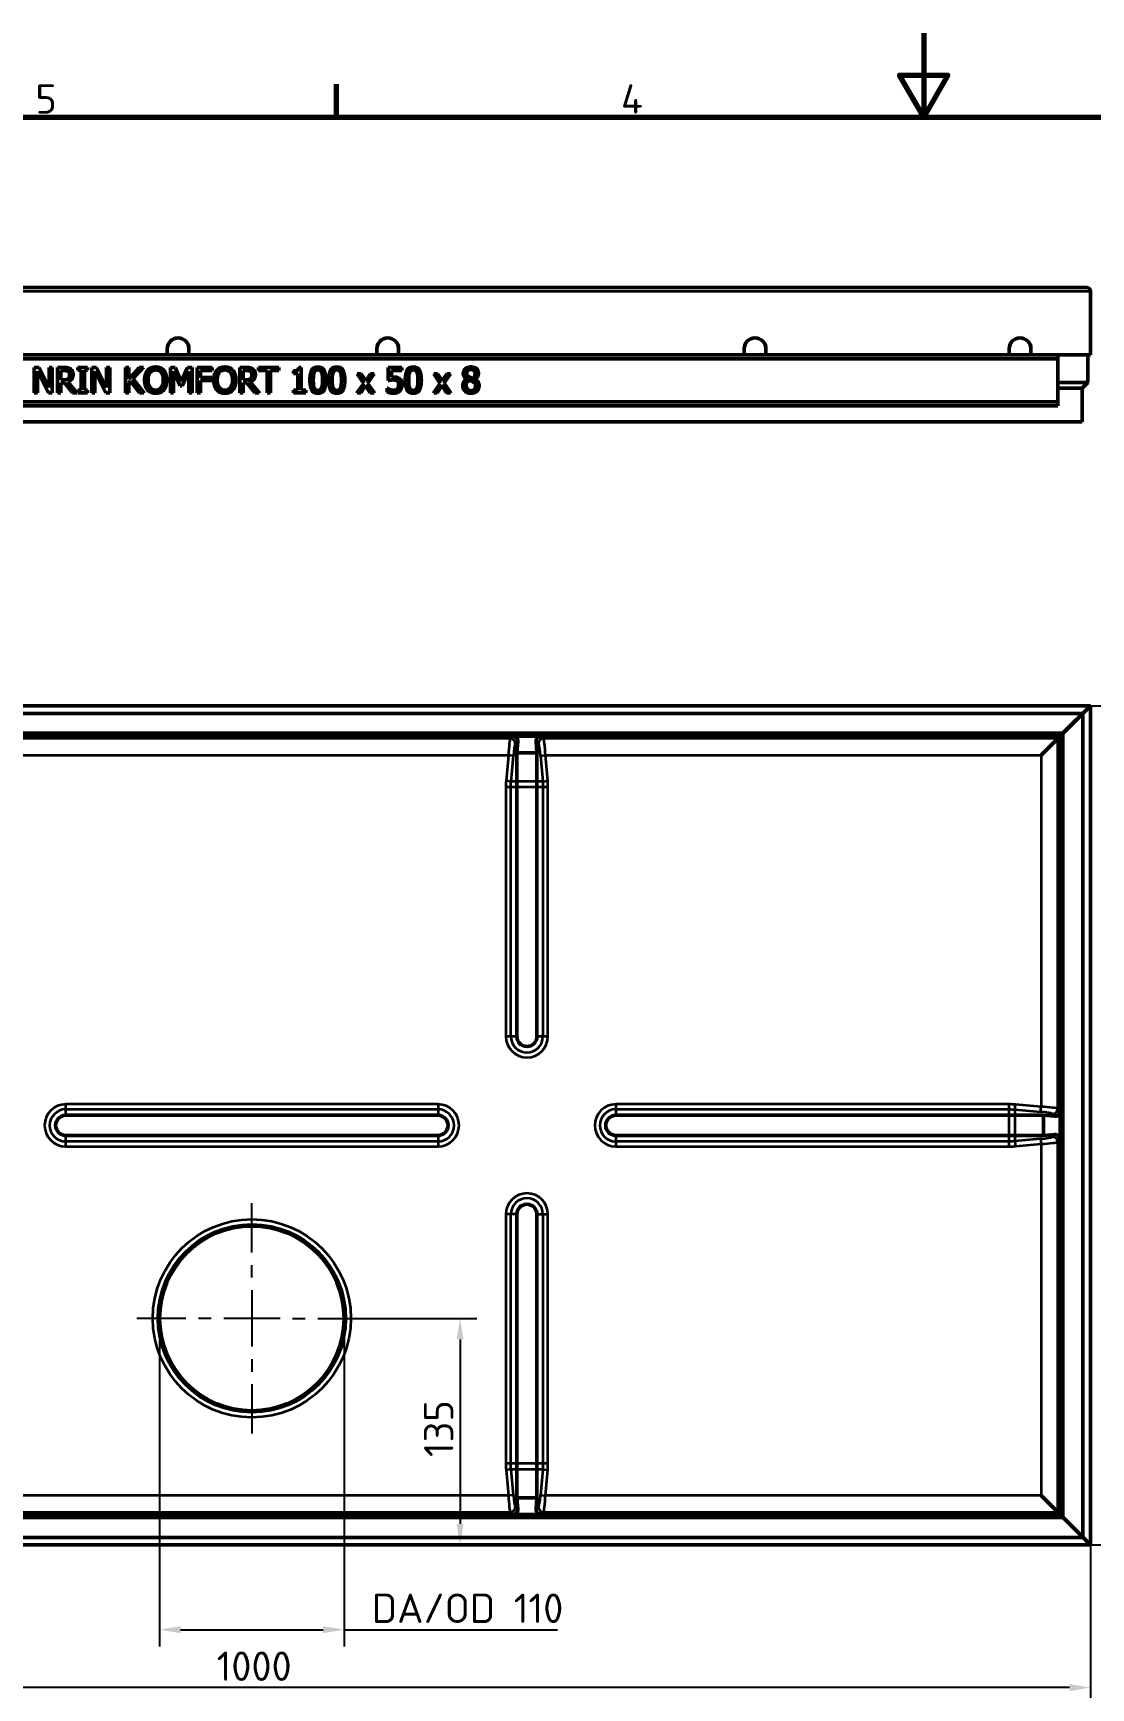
# Model space of a CAD drawing. Header units: millimetres. Extents: x 0 to 3492, y -130 to 1485.
# Drawn here: x 519 to 1150, y 499 to 1485 of the extents above; entities that cross this region are included whole.
import ezdxf

# ---------------------------------------------------------------- set-up
doc = ezdxf.new("R2010")
doc.units = ezdxf.units.MM
doc.header["$LTSCALE"] = 5
for name, color, linetype, lineweight in [('Bemaßung (ISO)', 7, 'Continuous', 25), ('Mittelpunktmarkierung (ISO)', 7, 'Continuous', 25), ('Rahmen (ISO)', 7, 'Continuous', 70), ('Sichtbar (ISO)', 7, 'Continuous', 50), ('Sichtbar schmal (ISO)', 7, 'Continuous', 35)]:
    doc.layers.add(name, color=color, linetype=linetype, lineweight=lineweight)
doc.styles.add('Notiztext (DIN)', font='isocpeur.ttf')
doc.styles.add('TXT 3_5', font='isocpeur.ttf')
doc.dimstyles.new('Anrin Standard (DIN)', dxfattribs={"dimscale": 5, "dimtxt": 3.5, "dimasz": 2.5, "dimexe": 2, "dimexo": 0, "dimgap": 0.8, "dimtad": 1, "dimrnd": 1e-08, "dimtxsty": 'TXT 3_5', "dimcen": 0.09, "dimdle": 10, "dimclrd": 256, "dimclre": 256, "dimclrt": 256, "dimadec": 0, "dimazin": 2, "dimtfac": 0.714286, "dimtmove": 0, "dimatfit": 3, "dimfxl": 1, "dimtolj": 1, "dimlwd": -1, "dimlwe": -1, "dimarcsym": 0})

# ---------------------------------------------------------------- blocks, each defined once
blk = doc.blocks.new('Ränder Standardrahmen')
at = {"layer": 'Rahmen (ISO)'}
blk.add_line((140, 287), (140, 290.9), dxfattribs=at)
at = {"layer": 'Rahmen (ISO)', "flags": 128}
for points in [[(210, 297), (210, 287), (207.11, 292), (212.89, 292), (210, 287)], [(10, 10), (10, 287), (410, 287), (410, 10), (10, 10)]]:
    blk.add_lwpolyline(points, dxfattribs=at)
at = {"layer": 'Rahmen (ISO)', "char_height": 3.5, "attachment_point": 7, "style": 'Notiztext (DIN)'}
for s, insert in [('5', (104.08, 287.4)), ('4', (173.9, 287.4))]:
    blk.add_mtext(s, dxfattribs=dict(at, insert=insert))
blk = doc.blocks.new('*D29')
at = {"layer": 'Bemaßung (ISO)', "transparency": 16777216}
for p, q in [((1149.45, 1084.19), (1209.45, 1084.19)), ((1199.45, 1071.69), (1199.45, 596.69)), ((1149.45, 584.19), (1209.45, 584.19))]:
    blk.add_line(p, q, dxfattribs=at)
for points in [[(1197.36, 1071.69), (1201.53, 1071.69), (1199.45, 1084.19)], [(1197.36, 596.69), (1201.53, 596.69), (1199.45, 584.19)]]:
    blk.add_solid(points, dxfattribs=at)
at = {"layer": 'Defpoints', "color": 0, "transparency": 16777216}
for p in [(1149.45, 1084.19), (1149.45, 584.19), (1199.45, 584.19)]:
    blk.add_point(p, dxfattribs=at)
at = {"layer": 'Bemaßung (ISO)', "transparency": 16777216, "insert": (1177.95, 817.56), "char_height": 17.5, "attachment_point": 1, "rotation": 90, "style": 'TXT 3_5'}
blk.add_mtext('\\A1;500', dxfattribs=at)
blk = doc.blocks.new('*D30')
at = {"layer": 'Bemaßung (ISO)', "transparency": 16777216}
for p, q in [((149.45, 584.19), (149.45, 489.19)), ((1149.45, 584.19), (1149.45, 489.19)), ((1136.95, 499.19), (161.95, 499.19))]:
    blk.add_line(p, q, dxfattribs=at)
for points in [[(161.95, 501.27), (161.95, 497.11), (149.45, 499.19)], [(1136.95, 501.27), (1136.95, 497.11), (1149.45, 499.19)]]:
    blk.add_solid(points, dxfattribs=at)
at = {"layer": 'Defpoints', "color": 0, "transparency": 16777216}
for p in [(149.45, 584.19), (1149.45, 584.19), (149.45, 499.19)]:
    blk.add_point(p, dxfattribs=at)
at = {"layer": 'Bemaßung (ISO)', "transparency": 16777216, "insert": (628.45, 520.69), "char_height": 17.5, "attachment_point": 1, "style": 'TXT 3_5'}
blk.add_mtext('\\A1;1000', dxfattribs=at)
blk = doc.blocks.new('*D32')
at = {"layer": 'Bemaßung (ISO)', "transparency": 16777216}
for p, q in [((594.45, 719.19), (594.45, 523.69)), ((704.45, 719.19), (704.45, 523.69)), ((606.95, 533.69), (691.95, 533.69)), ((704.45, 533.69), (831.7, 533.69))]:
    blk.add_line(p, q, dxfattribs=at)
for points in [[(606.95, 535.77), (606.95, 531.61), (594.45, 533.69)], [(691.95, 535.77), (691.95, 531.61), (704.45, 533.69)]]:
    blk.add_solid(points, dxfattribs=at)
at = {"layer": 'Defpoints', "color": 0, "transparency": 16777216}
for p in [(594.45, 719.19), (704.45, 719.19), (594.45, 533.69)]:
    blk.add_point(p, dxfattribs=at)
at = {"layer": 'Bemaßung (ISO)', "transparency": 16777216, "insert": (720.95, 555.2), "char_height": 17.5, "attachment_point": 1, "style": 'TXT 3_5'}
blk.add_mtext('\\A1;\\fISOCPEUR|b0|i0;\\H17.5000;DA/OD 110', dxfattribs=at)
blk = doc.blocks.new('*D33')
at = {"layer": 'Bemaßung (ISO)', "transparency": 16777216}
for p, q in [((718.02, 719.19), (783.6, 719.19)), ((773.6, 706.69), (773.6, 596.69))]:
    blk.add_line(p, q, dxfattribs=at)
for points in [[(771.51, 706.69), (775.68, 706.69), (773.6, 719.19)], [(771.51, 596.69), (775.68, 596.69), (773.6, 584.19)]]:
    blk.add_solid(points, dxfattribs=at)
at = {"layer": 'Defpoints', "color": 0, "transparency": 16777216}
for p in [(718.02, 719.19), (525.3, 584.19), (773.6, 584.19)]:
    blk.add_point(p, dxfattribs=at)
at = {"layer": 'Bemaßung (ISO)', "transparency": 16777216, "insert": (752.1, 636.56), "char_height": 17.5, "attachment_point": 1, "rotation": 90, "style": 'TXT 3_5'}
blk.add_mtext('\\A1;135', dxfattribs=at)

msp = doc.modelspace()

# ---------------------------------------------------------------- linework, layer by layer
at = {"layer": 'Mittelpunktmarkierung (ISO)', "linetype": 'Continuous'}
for p, q in [((649.448, 758.475), (649.448, 787.762)), ((649.448, 743.475), (649.448, 750.975)), ((649.448, 735.975), (649.448, 702.403)), ((610.162, 719.189), (580.875, 719.189)), ((625.162, 719.189), (617.662, 719.189)), ((666.234, 719.189), (632.662, 719.189)), ((673.734, 719.189), (681.234, 719.189)), ((688.734, 719.189), (718.021, 719.189)), ((649.448, 694.903), (649.448, 687.403)), ((649.448, 679.903), (649.448, 650.616))]:
    msp.add_line(p, q, dxfattribs=at)
at = {"layer": 'Sichtbar (ISO)'}
for p, q in [((1147.198, 1333.35), (151.698, 1333.35)), ((1149.448, 1331.1), (1149.448, 1293.35)), ((1149.448, 1293.35), (149.448, 1293.35)), ((598.948, 1296.218), (598.948, 1296.863)), ((611.948, 1296.863), (611.948, 1296.218)), ((723.948, 1296.218), (723.948, 1296.863)), ((736.948, 1296.863), (736.948, 1296.218)), ((942.948, 1296.218), (942.948, 1296.863)), ((955.948, 1296.863), (955.948, 1296.218)), ((1100.948, 1296.218), (1100.948, 1296.863)), ((1113.948, 1296.863), (1113.948, 1296.218)), ((1129.948, 1262.85), (1129.948, 1293.35)), ((1147.948, 1276.85), (1147.948, 1293.35)), ((1129.948, 1290.85), (168.948, 1290.85)), ((519.717, 1270.706), (519.717, 1285.738)), ((519.717, 1285.738), (522.549, 1285.738)), ((519.717, 1285.685), (522.549, 1285.685)), ((528.213, 1270.706), (521.576, 1283.622)), ((521.576, 1283.622), (521.576, 1270.706)), ((522.549, 1285.738), (522.549, 1285.685)), ((522.549, 1285.738), (528.59, 1273.878)), ((522.549, 1285.685), (528.59, 1273.825)), ((528.59, 1273.825), (528.59, 1285.738)), ((528.59, 1285.738), (530.45, 1285.738)), ((528.59, 1285.685), (530.45, 1285.685)), ((530.45, 1285.738), (530.45, 1270.706)), ((533.489, 1270.706), (533.489, 1285.738)), ((533.489, 1285.738), (537.354, 1285.738)), ((533.489, 1285.685), (537.354, 1285.685)), ((535.482, 1278.329), (535.482, 1283.961)), ((535.482, 1283.961), (537.464, 1283.961)), ((545.705, 1284.156), (545.705, 1285.738)), ((545.705, 1285.738), (551.516, 1285.738)), ((545.705, 1285.685), (551.516, 1285.685)), ((547.614, 1284.156), (545.705, 1284.156)), ((547.614, 1272.235), (547.614, 1284.156)), ((551.516, 1284.156), (549.607, 1284.156)), ((549.607, 1284.156), (549.607, 1272.235)), ((551.516, 1285.738), (551.516, 1284.156)), ((553.983, 1270.706), (553.983, 1285.738)), ((553.983, 1285.738), (556.815, 1285.738)), ((553.983, 1285.685), (556.815, 1285.685)), ((562.48, 1270.706), (555.843, 1283.622)), ((555.843, 1283.622), (555.843, 1270.706)), ((556.815, 1285.738), (556.815, 1285.685)), ((556.815, 1285.738), (562.857, 1273.878)), ((556.815, 1285.685), (562.857, 1273.825)), ((562.857, 1273.825), (562.857, 1285.738)), ((562.857, 1285.738), (564.717, 1285.738)), ((562.857, 1285.685), (564.717, 1285.685)), ((564.717, 1285.738), (564.717, 1270.706)), ((574.198, 1270.706), (574.198, 1285.738)), ((574.198, 1285.738), (576.192, 1285.738)), ((574.198, 1285.685), (576.192, 1285.685)), ((576.192, 1285.738), (576.192, 1278.802)), ((576.192, 1278.855), (582.342, 1285.738)), ((576.192, 1278.802), (582.342, 1285.685)), ((584.773, 1285.685), (578.562, 1278.997)), ((582.342, 1285.738), (582.342, 1285.685)), ((582.342, 1285.738), (584.773, 1285.738)), ((582.342, 1285.685), (584.773, 1285.685)), ((584.773, 1285.738), (584.773, 1285.685)), ((587.277, 1284.026), (587.277, 1283.974)), ((596.941, 1284.026), (596.941, 1283.974)), ((600.928, 1270.706), (600.928, 1285.738)), ((600.928, 1285.738), (603.651, 1285.738)), ((600.928, 1285.685), (603.651, 1285.685)), ((606.666, 1274.833), (602.788, 1283.609)), ((602.788, 1283.609), (602.788, 1270.706)), ((603.651, 1285.738), (603.651, 1285.685)), ((603.651, 1285.738), (607.395, 1277.398)), ((603.651, 1285.685), (607.395, 1277.346)), ((607.395, 1277.398), (611.017, 1285.738)), ((607.395, 1277.346), (611.017, 1285.685)), ((611.795, 1283.609), (607.881, 1274.833)), ((611.017, 1285.738), (611.017, 1285.685)), ((611.017, 1285.738), (613.789, 1285.738)), ((611.017, 1285.685), (613.789, 1285.685)), ((611.795, 1270.706), (611.795, 1283.609)), ((613.789, 1285.738), (613.789, 1270.706)), ((616.828, 1270.706), (616.828, 1285.738)), ((616.828, 1285.738), (625.798, 1285.738)), ((616.828, 1285.685), (625.798, 1285.685)), ((618.821, 1283.913), (618.821, 1279.689)), ((625.798, 1283.913), (618.821, 1283.913)), ((625.798, 1285.738), (625.798, 1283.913)), ((628.533, 1284.026), (628.533, 1283.974)), ((638.197, 1284.026), (638.197, 1283.974)), ((642.184, 1270.706), (642.184, 1285.738)), ((642.184, 1285.738), (646.05, 1285.738)), ((642.184, 1285.685), (646.05, 1285.685)), ((644.178, 1278.329), (644.178, 1283.961)), ((644.178, 1283.961), (646.159, 1283.961)), ((653.452, 1283.913), (653.452, 1285.738)), ((653.452, 1285.738), (665.511, 1285.738)), ((653.452, 1285.685), (665.511, 1285.685)), ((658.485, 1283.913), (653.452, 1283.913)), ((658.485, 1270.706), (658.485, 1283.913)), ((665.511, 1283.913), (660.478, 1283.913)), ((660.478, 1283.913), (660.478, 1270.706)), ((665.511, 1285.738), (665.511, 1283.913)), ((674.226, 1282.274), (674.226, 1283.698)), ((676.949, 1282.274), (674.226, 1282.274)), ((676.949, 1272.235), (676.949, 1282.274)), ((677.326, 1285.786), (677.326, 1285.734)), ((677.326, 1285.786), (678.882, 1285.786)), ((677.326, 1285.734), (678.882, 1285.734)), ((678.882, 1285.786), (678.882, 1272.235)), ((712.298, 1281.999), (712.298, 1281.946)), ((712.298, 1281.999), (714.619, 1281.999)), ((716.163, 1276.278), (712.298, 1281.946)), ((712.298, 1281.946), (714.619, 1281.946)), ((714.619, 1281.999), (714.619, 1281.946)), ((714.619, 1281.999), (717.342, 1277.811)), ((714.619, 1281.946), (717.342, 1277.759)), ((717.342, 1277.811), (720.126, 1281.999)), ((717.342, 1277.759), (720.126, 1281.946)), ((722.277, 1281.946), (718.4, 1276.399)), ((720.126, 1281.999), (720.126, 1281.946)), ((720.126, 1281.999), (722.277, 1281.999)), ((720.126, 1281.946), (722.277, 1281.946)), ((722.277, 1281.999), (722.277, 1281.946)), ((730.689, 1277.965), (730.689, 1285.738)), ((730.689, 1285.738), (738.918, 1285.738)), ((730.689, 1285.685), (738.918, 1285.685)), ((738.918, 1283.925), (732.622, 1283.925)), ((732.622, 1283.925), (732.622, 1279.931)), ((738.918, 1285.738), (738.918, 1283.925)), ((757.905, 1281.999), (757.905, 1281.946)), ((757.905, 1281.999), (760.227, 1281.999)), ((761.771, 1276.278), (757.905, 1281.946)), ((757.905, 1281.946), (760.227, 1281.946)), ((760.227, 1281.999), (760.227, 1281.946)), ((760.227, 1281.999), (762.95, 1277.811)), ((760.227, 1281.946), (762.95, 1277.759)), ((762.95, 1277.811), (765.734, 1281.999)), ((762.95, 1277.759), (765.734, 1281.946)), ((767.885, 1281.946), (764.008, 1276.399)), ((765.734, 1281.999), (765.734, 1281.946)), ((765.734, 1281.999), (767.885, 1281.999)), ((765.734, 1281.946), (767.885, 1281.946)), ((767.885, 1281.999), (767.885, 1281.946)), ((775.531, 1282.132), (775.531, 1282.08)), ((784.563, 1282.266), (784.563, 1282.213)), ((535.482, 1278.381), (537.233, 1278.381)), ((537.233, 1278.329), (535.482, 1278.329)), ((537.768, 1276.666), (535.482, 1276.666)), ((535.482, 1276.666), (535.482, 1270.706)), ((542.508, 1270.706), (537.768, 1276.666)), ((539.761, 1277.224), (545.098, 1270.706)), ((539.794, 1277.237), (545.098, 1270.758)), ((539.944, 1279.158), (539.944, 1279.106)), ((542.873, 1281.671), (542.873, 1281.619)), ((545.705, 1270.706), (545.705, 1272.288)), ((545.705, 1272.288), (547.614, 1272.288)), ((545.705, 1272.235), (547.614, 1272.235)), ((549.607, 1272.288), (551.516, 1272.288)), ((549.607, 1272.235), (551.516, 1272.235)), ((551.516, 1272.288), (551.516, 1270.706)), ((577.067, 1277.674), (576.192, 1276.69)), ((576.192, 1276.69), (576.192, 1270.706)), ((582.549, 1270.706), (577.067, 1277.674)), ((578.562, 1278.997), (585.138, 1270.706)), ((578.584, 1279.021), (585.138, 1270.758)), ((585.478, 1278.248), (585.478, 1278.196)), ((598.74, 1278.248), (598.74, 1278.196)), ((607.881, 1274.833), (606.666, 1274.833)), ((607.395, 1277.398), (607.395, 1277.346)), ((618.821, 1279.741), (625.507, 1279.741)), ((618.821, 1279.689), (625.507, 1279.689)), ((625.507, 1277.916), (618.821, 1277.916)), ((618.821, 1277.916), (618.821, 1270.706)), ((625.507, 1279.741), (625.507, 1277.916)), ((626.734, 1278.248), (626.734, 1278.196)), ((639.996, 1278.248), (639.996, 1278.196)), ((644.178, 1278.381), (645.928, 1278.381)), ((645.928, 1278.329), (644.178, 1278.329)), ((646.463, 1276.666), (644.178, 1276.666)), ((644.178, 1276.666), (644.178, 1270.706)), ((651.204, 1270.706), (646.463, 1276.666)), ((648.456, 1277.224), (653.793, 1270.706)), ((648.489, 1277.237), (653.793, 1270.758)), ((648.639, 1279.158), (648.639, 1279.106)), ((651.568, 1281.671), (651.568, 1281.619)), ((674.226, 1270.706), (674.226, 1272.288)), ((674.226, 1272.288), (676.949, 1272.288)), ((674.226, 1272.235), (676.949, 1272.235)), ((678.882, 1272.288), (681.544, 1272.288)), ((678.882, 1272.235), (681.544, 1272.235)), ((681.544, 1272.288), (681.544, 1270.706)), ((684.048, 1278.236), (684.048, 1278.183)), ((693.639, 1278.248), (693.639, 1278.196)), ((695.304, 1278.236), (695.304, 1278.183)), ((704.895, 1278.248), (704.895, 1278.196)), ((712.261, 1270.758), (716.145, 1276.304)), ((712.261, 1270.706), (716.163, 1276.278)), ((717.221, 1274.93), (714.413, 1270.706)), ((719.956, 1270.706), (717.221, 1274.93)), ((717.342, 1277.811), (717.342, 1277.759)), ((718.4, 1276.399), (722.277, 1270.706)), ((718.418, 1276.425), (722.277, 1270.758)), ((730.069, 1271.24), (730.069, 1273.417)), ((730.069, 1273.417), (730.215, 1273.417)), ((730.069, 1273.364), (730.215, 1273.364)), ((730.215, 1273.417), (730.215, 1273.364)), ((731.832, 1272.615), (731.832, 1272.563)), ((736.196, 1273.089), (736.196, 1273.036)), ((739.003, 1275.517), (739.003, 1275.464)), ((740.912, 1278.236), (740.912, 1278.183)), ((750.503, 1278.248), (750.503, 1278.196)), ((757.869, 1270.758), (761.753, 1276.304)), ((757.869, 1270.706), (761.771, 1276.278)), ((762.828, 1274.93), (760.021, 1270.706)), ((765.563, 1270.706), (762.828, 1274.93)), ((762.95, 1277.811), (762.95, 1277.759)), ((764.008, 1276.399), (767.885, 1270.706)), ((764.026, 1276.425), (767.885, 1270.758)), ((775.166, 1274.897), (775.166, 1274.845)), ((777.707, 1278.705), (777.707, 1278.766)), ((781.098, 1279.243), (781.098, 1279.191)), ((782.277, 1278.681), (782.277, 1278.62)), ((784.939, 1274.934), (784.939, 1274.882)), ((1129.948, 1276.85), (1147.948, 1276.85)), ((1129.948, 1273.35), (1144.448, 1273.35)), ((1147.948, 1276.85), (1144.448, 1273.35)), ((1144.448, 1273.35), (1144.448, 1253.35)), ((1129.948, 1265.195), (168.948, 1265.195)), ((1129.948, 1262.85), (168.948, 1262.85)), ((521.576, 1270.706), (519.717, 1270.706)), ((530.45, 1270.706), (528.213, 1270.706)), ((535.482, 1270.706), (533.489, 1270.706)), ((545.098, 1270.706), (542.508, 1270.706)), ((545.098, 1270.758), (545.098, 1270.706)), ((551.516, 1270.706), (545.705, 1270.706)), ((555.843, 1270.706), (553.983, 1270.706)), ((564.717, 1270.706), (562.48, 1270.706)), ((576.192, 1270.706), (574.198, 1270.706)), ((585.138, 1270.706), (582.549, 1270.706)), ((585.138, 1270.758), (585.138, 1270.706)), ((602.788, 1270.706), (600.928, 1270.706)), ((613.789, 1270.706), (611.795, 1270.706)), ((618.821, 1270.706), (616.828, 1270.706)), ((644.178, 1270.706), (642.184, 1270.706)), ((653.793, 1270.706), (651.204, 1270.706)), ((653.793, 1270.758), (653.793, 1270.706)), ((660.478, 1270.706), (658.485, 1270.706)), ((681.544, 1270.706), (674.226, 1270.706)), ((712.261, 1270.758), (712.261, 1270.706)), ((714.413, 1270.706), (712.261, 1270.706)), ((722.277, 1270.706), (719.956, 1270.706)), ((722.277, 1270.758), (722.277, 1270.706)), ((757.869, 1270.758), (757.869, 1270.706)), ((760.021, 1270.706), (757.869, 1270.706)), ((767.885, 1270.706), (765.563, 1270.706)), ((767.885, 1270.758), (767.885, 1270.706)), ((1144.448, 1253.35), (154.448, 1253.35)), ((149.448, 1084.189), (1149.448, 1084.189)), ((153.948, 1079.689), (1144.948, 1079.689)), ((1119.979, 1054.72), (1149.448, 1084.189)), ((1133.448, 1068.189), (1149.448, 1084.189)), ((1144.948, 1079.689), (1144.948, 588.689)), ((1149.448, 1084.189), (1149.448, 584.189)), ((167.448, 1066.189), (1131.448, 1066.189)), ((805.051, 1066.07), (821.845, 1066.07)), ((1131.448, 602.189), (1131.448, 1066.189)), ((807.448, 1056.189), (808.028, 1062.821)), ((807.448, 887.189), (807.448, 1056.189)), ((819.448, 1056.189), (807.448, 1056.189)), ((818.868, 1062.821), (819.448, 1056.189)), ((819.448, 1056.189), (819.448, 887.189)), ((760.448, 840.189), (538.448, 840.189)), ((1121.448, 840.189), (866.448, 840.189)), ((1121.448, 840.189), (1128.08, 839.609)), ((1121.448, 840.189), (1121.448, 828.189)), ((1131.329, 842.586), (1131.329, 825.792)), ((1128.08, 828.769), (1121.448, 828.189)), ((538.448, 828.189), (760.448, 828.189)), ((866.448, 828.189), (1121.448, 828.189)), ((807.448, 781.189), (807.448, 612.189)), ((819.448, 612.189), (819.448, 781.189)), ((807.448, 612.189), (808.028, 605.557)), ((819.448, 612.189), (807.448, 612.189)), ((818.868, 605.557), (819.448, 612.189)), ((1119.979, 613.658), (1149.448, 584.189)), ((1131.448, 602.189), (167.448, 602.189)), ((821.845, 602.308), (805.051, 602.308)), ((1149.448, 584.189), (149.448, 584.189)), ((1144.948, 588.689), (153.948, 588.689))]:
    msp.add_line(p, q, dxfattribs=at)
msp.add_circle((649.448, 719.189), 55, dxfattribs=at)
for centre, radius, start, end in [((1147.198, 1331.1), 2.25, 0, 90), ((813.448, 887.189), 6, 180, 0), ((538.448, 834.189), 6, 90, 270), ((760.448, 834.189), 6, 270, 90), ((866.448, 834.189), 6, 90, 270), ((813.448, 781.189), 6, 0, 180)]:
    msp.add_arc(centre, radius, start, end, dxfattribs=at)
for centre, major_axis, ratio, start_param, end_param in [((605.448, 1296.863), (0, 6.525), 0.9961947, 4.712389, 7.8539816), ((730.448, 1296.863), (0, 6.525), 0.9961947, 4.712389, 7.8539816), ((949.448, 1296.863), (0, 6.525), 0.9961947, 4.712389, 7.8539816), ((1107.448, 1296.863), (0, 6.525), 0.9961947, 4.712389, 7.8539816), ((599.198, 1296.218), (0, -2.868), 0.0871557, 4.712389, 6.2831853), ((611.698, 1296.218), (0, -2.868), 0.0871557, 0, 1.5707963), ((724.198, 1296.218), (0, -2.868), 0.0871557, 4.712389, 6.2831853), ((736.698, 1296.218), (0, -2.868), 0.0871557, 0, 1.5707963), ((943.198, 1296.218), (0, -2.868), 0.0871557, 4.712389, 6.2831853), ((955.698, 1296.218), (0, -2.868), 0.0871557, 0, 1.5707963), ((1101.198, 1296.218), (0, -2.868), 0.0871557, 4.712389, 6.2831853), ((1113.698, 1296.218), (0, -2.868), 0.0871557, 0, 1.5707963), ((805.026, 1063.059), (2.227, 2.048), 0.99175, 5.4565337, 7.106341), ((821.87, 1063.059), (-2.227, 2.048), 0.99175, 5.4600297, 7.1098369), ((1128.318, 842.611), (2.048, -2.227), 0.99175, 5.4565337, 7.106341), ((1128.318, 825.767), (2.048, 2.227), 0.99175, 5.4600297, 7.1098369), ((805.026, 605.319), (2.227, -2.048), 0.99175, 5.4600297, 7.1098369), ((821.87, 605.319), (-2.227, -2.048), 0.99175, 5.4565337, 7.106341)]:
    msp.add_ellipse(centre, major_axis=major_axis, ratio=ratio, start_param=start_param, end_param=end_param, dxfattribs=at)
for points in [[(537.354, 1285.738), (538.643, 1285.738), (540.381, 1285.458), (541.171, 1284.949)], [(537.354, 1285.685), (538.643, 1285.685), (540.381, 1285.406), (541.171, 1284.896)], [(537.464, 1283.961), (538.29, 1283.961), (539.421, 1283.731), (539.846, 1283.452)], [(539.846, 1283.452), (540.333, 1283.124), (540.794, 1282.116), (540.794, 1281.461)], [(541.171, 1284.949), (541.961, 1284.439), (542.873, 1282.848), (542.873, 1281.671)], [(541.171, 1284.896), (541.961, 1284.386), (542.873, 1282.796), (542.873, 1281.619)], [(585.478, 1278.248), (585.478, 1280.129), (586.414, 1282.994), (587.277, 1284.026)], [(585.478, 1278.196), (585.478, 1280.077), (586.414, 1282.942), (587.277, 1283.974)], [(587.277, 1284.026), (588.153, 1285.021), (590.596, 1286.053), (592.103, 1286.053)], [(587.277, 1283.974), (588.153, 1284.969), (590.596, 1286.001), (592.103, 1286.001)], [(587.557, 1278.196), (587.557, 1279.652), (588.189, 1281.959), (588.785, 1282.723)], [(588.785, 1282.723), (589.405, 1283.524), (591.033, 1284.277), (592.115, 1284.277)], [(592.103, 1286.053), (593.635, 1286.053), (596.09, 1284.985), (596.941, 1284.026)], [(592.103, 1286.001), (593.635, 1286.001), (596.09, 1284.933), (596.941, 1283.974)], [(592.115, 1284.277), (593.161, 1284.277), (594.838, 1283.5), (595.434, 1282.723)], [(595.434, 1282.723), (596.017, 1281.971), (596.662, 1279.676), (596.662, 1278.196)], [(596.941, 1284.026), (597.792, 1283.031), (598.74, 1280.117), (598.74, 1278.248)], [(596.941, 1283.974), (597.792, 1282.978), (598.74, 1280.065), (598.74, 1278.196)], [(626.734, 1278.248), (626.734, 1280.129), (627.67, 1282.994), (628.533, 1284.026)], [(626.734, 1278.196), (626.734, 1280.077), (627.67, 1282.942), (628.533, 1283.974)], [(628.533, 1284.026), (629.409, 1285.021), (631.852, 1286.053), (633.359, 1286.053)], [(628.533, 1283.974), (629.409, 1284.969), (631.852, 1286.001), (633.359, 1286.001)], [(628.813, 1278.196), (628.813, 1279.652), (629.445, 1281.959), (630.041, 1282.723)], [(630.041, 1282.723), (630.661, 1283.524), (632.29, 1284.277), (633.371, 1284.277)], [(633.359, 1286.053), (634.891, 1286.053), (637.346, 1284.985), (638.197, 1284.026)], [(633.359, 1286.001), (634.891, 1286.001), (637.346, 1284.933), (638.197, 1283.974)], [(633.371, 1284.277), (634.417, 1284.277), (636.094, 1283.5), (636.69, 1282.723)], [(636.69, 1282.723), (637.273, 1281.971), (637.918, 1279.676), (637.918, 1278.196)], [(638.197, 1284.026), (639.048, 1283.031), (639.996, 1280.117), (639.996, 1278.248)], [(638.197, 1283.974), (639.048, 1282.978), (639.996, 1280.065), (639.996, 1278.196)], [(646.05, 1285.738), (647.338, 1285.738), (649.076, 1285.458), (649.867, 1284.949)], [(646.05, 1285.685), (647.338, 1285.685), (649.076, 1285.406), (649.867, 1284.896)], [(646.159, 1283.961), (646.986, 1283.961), (648.116, 1283.731), (648.542, 1283.452)], [(648.542, 1283.452), (649.028, 1283.124), (649.49, 1282.116), (649.49, 1281.461)], [(649.867, 1284.949), (650.657, 1284.439), (651.568, 1282.848), (651.568, 1281.671)], [(649.867, 1284.896), (650.657, 1284.386), (651.568, 1282.796), (651.568, 1281.619)], [(674.226, 1283.698), (675.77, 1283.698), (677.229, 1284.572), (677.326, 1285.786)], [(674.226, 1283.646), (675.77, 1283.646), (677.229, 1284.52), (677.326, 1285.734)], [(684.048, 1278.236), (684.048, 1282.29), (686.394, 1286.041), (688.85, 1286.041)], [(684.048, 1278.183), (684.048, 1282.238), (686.394, 1285.989), (688.85, 1285.989)], [(686.09, 1278.183), (686.09, 1279.652), (686.309, 1281.983), (686.613, 1282.748)], [(686.613, 1282.748), (686.929, 1283.537), (688.011, 1284.326), (688.85, 1284.326)], [(688.85, 1286.041), (691.317, 1286.041), (693.639, 1282.157), (693.639, 1278.248)], [(688.85, 1285.989), (691.317, 1285.989), (693.639, 1282.104), (693.639, 1278.196)], [(688.85, 1284.326), (689.688, 1284.326), (690.746, 1283.537), (691.05, 1282.772)], [(691.05, 1282.772), (691.354, 1282.007), (691.597, 1279.737), (691.597, 1278.196)], [(695.304, 1278.236), (695.304, 1282.29), (697.65, 1286.041), (700.106, 1286.041)], [(695.304, 1278.183), (695.304, 1282.238), (697.65, 1285.989), (700.106, 1285.989)], [(697.346, 1278.183), (697.346, 1279.652), (697.565, 1281.983), (697.869, 1282.748)], [(697.869, 1282.748), (698.185, 1283.537), (699.267, 1284.326), (700.106, 1284.326)], [(700.106, 1286.041), (702.573, 1286.041), (704.895, 1282.157), (704.895, 1278.248)], [(700.106, 1285.989), (702.573, 1285.989), (704.895, 1282.104), (704.895, 1278.196)], [(700.106, 1284.326), (700.944, 1284.326), (702.002, 1283.537), (702.306, 1282.772)], [(702.306, 1282.772), (702.61, 1282.007), (702.853, 1279.737), (702.853, 1278.196)], [(740.912, 1278.236), (740.912, 1282.29), (743.258, 1286.041), (745.713, 1286.041)], [(740.912, 1278.183), (740.912, 1282.238), (743.258, 1285.989), (745.713, 1285.989)], [(742.954, 1278.183), (742.954, 1279.652), (743.173, 1281.983), (743.477, 1282.748)], [(743.477, 1282.748), (743.793, 1283.537), (744.875, 1284.326), (745.713, 1284.326)], [(745.713, 1286.041), (748.181, 1286.041), (750.503, 1282.157), (750.503, 1278.248)], [(745.713, 1285.989), (748.181, 1285.989), (750.503, 1282.104), (750.503, 1278.196)], [(745.713, 1284.326), (746.552, 1284.326), (747.61, 1283.537), (747.914, 1282.772)], [(747.914, 1282.772), (748.217, 1282.007), (748.461, 1279.737), (748.461, 1278.196)], [(775.531, 1282.132), (775.531, 1283.82), (778.084, 1286.077), (780.053, 1286.077)], [(775.531, 1282.08), (775.531, 1283.767), (778.084, 1286.025), (780.053, 1286.025)], [(777.707, 1278.766), (776.601, 1279.409), (775.531, 1280.939), (775.531, 1282.08)], [(777.549, 1282.311), (777.549, 1283.342), (778.947, 1284.544), (780.041, 1284.544)], [(778.983, 1280.126), (778.266, 1280.538), (777.549, 1281.57), (777.549, 1282.311)], [(780.041, 1284.544), (781.244, 1284.544), (782.593, 1283.197), (782.593, 1282.189)], [(780.053, 1286.077), (782.095, 1286.077), (784.563, 1283.941), (784.563, 1282.266)], [(780.053, 1286.025), (782.095, 1286.025), (784.563, 1283.889), (784.563, 1282.213)], [(782.593, 1282.189), (782.593, 1281.279), (781.974, 1279.859), (781.098, 1279.191)], [(784.563, 1282.213), (784.563, 1281.206), (783.384, 1279.239), (782.277, 1278.681)], [(537.233, 1278.381), (538.096, 1278.381), (539.469, 1278.685), (539.944, 1279.158)], [(539.944, 1279.106), (539.469, 1278.633), (538.096, 1278.329), (537.233, 1278.329)], [(542.873, 1281.619), (542.873, 1279.98), (541.196, 1277.759), (539.761, 1277.224)], [(540.794, 1281.461), (540.794, 1280.684), (540.381, 1279.519), (539.944, 1279.106)], [(587.265, 1272.43), (586.402, 1273.425), (585.478, 1276.35), (585.478, 1278.196)], [(592.103, 1270.39), (590.584, 1270.39), (588.153, 1271.422), (587.265, 1272.43)], [(592.115, 1272.114), (590.037, 1272.114), (587.557, 1275.246), (587.557, 1278.196)], [(596.941, 1272.43), (596.017, 1271.386), (593.574, 1270.39), (592.103, 1270.39)], [(596.662, 1278.196), (596.662, 1275.246), (594.194, 1272.114), (592.115, 1272.114)], [(598.74, 1278.196), (598.74, 1276.375), (597.816, 1273.425), (596.941, 1272.43)], [(628.521, 1272.43), (627.658, 1273.425), (626.734, 1276.35), (626.734, 1278.196)], [(633.359, 1270.39), (631.84, 1270.39), (629.409, 1271.422), (628.521, 1272.43)], [(633.371, 1272.114), (631.293, 1272.114), (628.813, 1275.246), (628.813, 1278.196)], [(638.197, 1272.43), (637.273, 1271.386), (634.83, 1270.39), (633.359, 1270.39)], [(637.918, 1278.196), (637.918, 1275.246), (635.45, 1272.114), (633.371, 1272.114)], [(639.996, 1278.196), (639.996, 1276.375), (639.072, 1273.425), (638.197, 1272.43)], [(645.928, 1278.381), (646.791, 1278.381), (648.165, 1278.685), (648.639, 1279.158)], [(648.639, 1279.106), (648.165, 1278.633), (646.791, 1278.329), (645.928, 1278.329)], [(651.568, 1281.619), (651.568, 1279.98), (649.891, 1277.759), (648.456, 1277.224)], [(649.49, 1281.461), (649.49, 1280.684), (649.076, 1279.519), (648.639, 1279.106)], [(688.85, 1270.39), (686.37, 1270.39), (684.048, 1274.238), (684.048, 1278.183)], [(686.601, 1273.668), (686.285, 1274.493), (686.09, 1276.605), (686.09, 1278.183)], [(686.601, 1273.72), (686.892, 1272.943), (687.974, 1272.106), (688.85, 1272.106)], [(688.85, 1272.053), (687.974, 1272.053), (686.892, 1272.891), (686.601, 1273.668)], [(693.639, 1278.196), (693.639, 1274.165), (691.293, 1270.39), (688.85, 1270.39)], [(688.85, 1272.106), (689.676, 1272.106), (690.758, 1272.895), (691.062, 1273.684)], [(691.062, 1273.631), (690.758, 1272.842), (689.676, 1272.053), (688.85, 1272.053)], [(691.597, 1278.196), (691.597, 1276.654), (691.354, 1274.372), (691.062, 1273.631)], [(700.106, 1270.39), (697.626, 1270.39), (695.304, 1274.238), (695.304, 1278.183)], [(697.857, 1273.668), (697.541, 1274.493), (697.346, 1276.605), (697.346, 1278.183)], [(697.857, 1273.72), (698.149, 1272.943), (699.23, 1272.106), (700.106, 1272.106)], [(700.106, 1272.053), (699.23, 1272.053), (698.149, 1272.891), (697.857, 1273.668)], [(704.895, 1278.196), (704.895, 1274.165), (702.549, 1270.39), (700.106, 1270.39)], [(700.106, 1272.106), (700.932, 1272.106), (702.014, 1272.895), (702.318, 1273.684)], [(702.318, 1273.631), (702.014, 1272.842), (700.932, 1272.053), (700.106, 1272.053)], [(702.853, 1278.196), (702.853, 1276.654), (702.61, 1274.372), (702.318, 1273.631)], [(730.215, 1273.417), (730.446, 1273.247), (731.309, 1272.81), (731.832, 1272.615)], [(730.215, 1273.364), (730.446, 1273.194), (731.309, 1272.757), (731.832, 1272.563)], [(733.655, 1278.329), (732.828, 1278.329), (731.187, 1278.074), (730.689, 1277.965)], [(731.832, 1272.615), (732.427, 1272.409), (733.412, 1272.178), (734.032, 1272.178)], [(731.832, 1272.563), (732.427, 1272.357), (733.412, 1272.126), (734.032, 1272.126)], [(732.622, 1279.984), (732.986, 1280.032), (733.692, 1280.069), (733.983, 1280.069)], [(732.622, 1279.931), (732.986, 1279.98), (733.692, 1280.016), (733.983, 1280.016)], [(736.11, 1277.637), (735.685, 1278.013), (734.421, 1278.329), (733.655, 1278.329)], [(733.983, 1280.069), (735.138, 1280.069), (736.73, 1279.692), (737.46, 1279.134)], [(733.983, 1280.016), (735.138, 1280.016), (736.73, 1279.64), (737.46, 1279.082)], [(734.032, 1272.178), (734.64, 1272.178), (735.782, 1272.615), (736.196, 1273.089)], [(734.032, 1272.126), (734.64, 1272.126), (735.782, 1272.563), (736.196, 1273.036)], [(736.961, 1275.476), (736.961, 1276.278), (736.524, 1277.297), (736.11, 1277.637)], [(736.196, 1273.036), (736.572, 1273.486), (736.961, 1274.675), (736.961, 1275.476)], [(737.46, 1279.134), (738.201, 1278.576), (739.003, 1276.876), (739.003, 1275.517)], [(737.46, 1279.082), (738.201, 1278.523), (739.003, 1276.824), (739.003, 1275.464)], [(739.003, 1275.464), (739.003, 1274.384), (738.311, 1272.539), (737.679, 1271.859)], [(745.713, 1270.39), (743.234, 1270.39), (740.912, 1274.238), (740.912, 1278.183)], [(743.465, 1273.668), (743.149, 1274.493), (742.954, 1276.605), (742.954, 1278.183)], [(743.465, 1273.72), (743.756, 1272.943), (744.838, 1272.106), (745.713, 1272.106)], [(745.713, 1272.053), (744.838, 1272.053), (743.756, 1272.891), (743.465, 1273.668)], [(750.503, 1278.196), (750.503, 1274.165), (748.157, 1270.39), (745.713, 1270.39)], [(745.713, 1272.106), (746.54, 1272.106), (747.622, 1272.895), (747.926, 1273.684)], [(747.926, 1273.631), (747.622, 1272.842), (746.54, 1272.053), (745.713, 1272.053)], [(748.461, 1278.196), (748.461, 1276.654), (748.217, 1274.372), (747.926, 1273.631)], [(775.166, 1274.897), (775.166, 1276.111), (776.467, 1278.151), (777.707, 1278.758)], [(775.166, 1274.845), (775.166, 1276.059), (776.467, 1278.098), (777.707, 1278.705)], [(776.455, 1271.653), (775.823, 1272.26), (775.166, 1273.91), (775.166, 1274.845)], [(777.196, 1274.991), (777.196, 1276.023), (778.084, 1277.649), (778.91, 1278.196)], [(780.077, 1271.859), (778.837, 1271.859), (777.196, 1273.631), (777.196, 1274.991)], [(778.91, 1278.196), (779.627, 1277.904), (780.77, 1277.455), (781.11, 1277.261)], [(778.983, 1280.178), (779.287, 1280.008), (780.576, 1279.413), (781.098, 1279.243)], [(781.098, 1279.191), (780.576, 1279.361), (779.287, 1279.956), (778.983, 1280.126)], [(784.939, 1274.882), (784.939, 1272.964), (782.144, 1270.366), (780.053, 1270.366)], [(782.873, 1274.687), (782.873, 1273.376), (781.341, 1271.859), (780.077, 1271.859)], [(781.11, 1277.261), (782.144, 1276.702), (782.873, 1275.61), (782.873, 1274.687)], [(782.277, 1278.673), (783.59, 1278.066), (784.939, 1276.318), (784.939, 1274.934)], [(782.277, 1278.62), (783.59, 1278.013), (784.939, 1276.265), (784.939, 1274.882)], [(733.995, 1270.39), (732.926, 1270.39), (730.835, 1270.864), (730.069, 1271.24)], [(737.679, 1271.859), (737.046, 1271.179), (735.162, 1270.39), (733.995, 1270.39)], [(780.053, 1270.366), (778.935, 1270.366), (777.099, 1271.034), (776.455, 1271.653)]]:
    msp.add_open_spline(points, degree=2, dxfattribs=at)
for points, knots in [([(777.549, 1282.337), (777.555, 1281.613), (778.266, 1280.591), (778.983, 1280.178)], [0.0177341, 0.0177341, 0.0177341, 1, 2, 2, 2]), ([(781.098, 1279.243), (781.974, 1279.911), (782.588, 1281.319), (782.593, 1282.212)], [0, 0, 0, 1, 1.9835468, 1.9835468, 1.9835468]), ([(539.944, 1279.158), (540.381, 1279.571), (540.791, 1280.725), (540.794, 1281.484)], [0, 0, 0, 1, 1.9812259, 1.9812259, 1.9812259]), ([(587.557, 1278.221), (587.563, 1275.291), (590.037, 1272.166), (592.115, 1272.166)], [0.0044891, 0.0044891, 0.0044891, 1, 2, 2, 2]), ([(592.115, 1272.166), (594.194, 1272.166), (596.656, 1275.291), (596.661, 1278.221)], [0, 0, 0, 1, 1.9955208, 1.9955208, 1.9955208]), ([(628.813, 1278.221), (628.819, 1275.291), (631.293, 1272.166), (633.371, 1272.166)], [0.0044891, 0.0044891, 0.0044891, 1, 2, 2, 2]), ([(633.371, 1272.166), (635.45, 1272.166), (637.912, 1275.291), (637.918, 1278.221)], [0, 0, 0, 1, 1.9955208, 1.9955208, 1.9955208]), ([(648.639, 1279.158), (649.076, 1279.571), (649.486, 1280.725), (649.49, 1281.484)], [0, 0, 0, 1, 1.9812259, 1.9812259, 1.9812259]), ([(686.09, 1278.208), (686.091, 1276.648), (686.285, 1274.545), (686.601, 1273.72)], [0.0088424, 0.0088424, 0.0088424, 1, 2, 2, 2]), ([(691.062, 1273.684), (691.354, 1274.424), (691.596, 1276.697), (691.597, 1278.222)], [0, 0, 0, 1, 1.9915035, 1.9915035, 1.9915035]), ([(697.346, 1278.208), (697.347, 1276.648), (697.541, 1274.545), (697.857, 1273.72)], [0.0088424, 0.0088424, 0.0088424, 1, 2, 2, 2]), ([(702.318, 1273.684), (702.61, 1274.424), (702.852, 1276.697), (702.853, 1278.222)], [0, 0, 0, 1, 1.9915035, 1.9915035, 1.9915035]), ([(736.196, 1273.089), (736.572, 1273.538), (736.958, 1274.718), (736.961, 1275.502)], [0, 0, 0, 1, 1.9831457, 1.9831457, 1.9831457]), ([(742.954, 1278.208), (742.955, 1276.648), (743.149, 1274.545), (743.465, 1273.72)], [0.0088424, 0.0088424, 0.0088424, 1, 2, 2, 2]), ([(747.926, 1273.684), (748.217, 1274.424), (748.46, 1276.697), (748.461, 1278.222)], [0, 0, 0, 1, 1.9915035, 1.9915035, 1.9915035]), ([(777.196, 1275.017), (777.204, 1273.675), (778.837, 1271.911), (780.077, 1271.911)], [0.0094861, 0.0094861, 0.0094861, 1, 2, 2, 2]), ([(780.077, 1271.911), (781.341, 1271.911), (782.865, 1273.421), (782.873, 1274.714)], [0, 0, 0, 1, 1.9900926, 1.9900926, 1.9900926])]:
    msp.add_open_spline(points, degree=2, knots=knots, dxfattribs=at)
at = {"layer": 'Sichtbar schmal (ISO)'}
for p, q in [((1149.448, 1331.1), (149.448, 1331.1)), ((599.198, 1293.35), (599.198, 1296.837)), ((611.698, 1296.837), (611.698, 1293.35)), ((724.198, 1293.35), (724.198, 1296.837)), ((736.698, 1296.837), (736.698, 1293.35)), ((943.198, 1293.35), (943.198, 1296.837)), ((955.698, 1296.837), (955.698, 1293.35)), ((1101.198, 1293.35), (1101.198, 1296.837)), ((1113.698, 1296.837), (1113.698, 1293.35)), ((537.354, 1285.738), (537.354, 1285.685)), ((541.171, 1284.949), (541.171, 1284.896)), ((592.103, 1286.053), (592.103, 1286.001)), ((633.359, 1286.053), (633.359, 1286.001)), ((646.05, 1285.738), (646.05, 1285.685)), ((649.867, 1284.949), (649.867, 1284.896)), ((688.85, 1286.041), (688.85, 1285.989)), ((700.106, 1286.041), (700.106, 1285.989)), ((745.713, 1286.041), (745.713, 1285.989)), ((780.053, 1286.077), (780.053, 1286.025)), ((537.233, 1278.381), (537.233, 1278.329)), ((592.115, 1272.166), (592.115, 1272.114)), ((633.371, 1272.166), (633.371, 1272.114)), ((645.928, 1278.381), (645.928, 1278.329)), ((686.601, 1273.72), (686.601, 1273.668)), ((688.85, 1272.106), (688.85, 1272.053)), ((691.062, 1273.684), (691.062, 1273.631)), ((697.857, 1273.72), (697.857, 1273.668)), ((700.106, 1272.106), (700.106, 1272.053)), ((702.318, 1273.684), (702.318, 1273.631)), ((733.983, 1280.069), (733.983, 1280.016)), ((734.032, 1272.178), (734.032, 1272.126)), ((737.46, 1279.134), (737.46, 1279.082)), ((743.465, 1273.72), (743.465, 1273.668)), ((745.713, 1272.106), (745.713, 1272.053)), ((747.926, 1273.684), (747.926, 1273.631)), ((778.983, 1280.178), (778.983, 1280.126)), ((780.077, 1271.911), (780.077, 1271.859)), ((165.448, 1068.189), (1133.448, 1068.189)), ((805.051, 1066.07), (803.541, 1064.682)), ((823.355, 1064.682), (821.845, 1066.07)), ((1133.448, 600.189), (1133.448, 1068.189)), ((803.541, 1064.682), (495.355, 1064.682)), ((806.518, 1061.433), (808.028, 1062.821)), ((818.868, 1062.821), (820.378, 1061.433)), ((1129.941, 1064.682), (823.355, 1064.682)), ((1129.941, 844.096), (1129.941, 1064.682)), ((496.524, 1054.72), (802.372, 1054.72)), ((802.372, 1054.72), (801.033, 1039.414)), ((805.349, 1054.459), (802.372, 1054.72)), ((804.01, 1039.153), (805.349, 1054.459)), ((821.547, 1054.459), (824.524, 1054.72)), ((821.547, 1054.459), (822.886, 1039.153)), ((825.863, 1039.414), (824.524, 1054.72)), ((824.524, 1054.72), (1119.979, 1054.72)), ((1119.979, 1054.72), (1119.979, 845.265)), ((800.893, 1035.618), (800.893, 887.189)), ((826.003, 1035.618), (800.893, 1035.618)), ((804.01, 1039.153), (801.033, 1039.414)), ((803.882, 887.189), (803.882, 1035.618)), ((822.886, 1039.153), (804.01, 1039.153)), ((822.886, 1039.153), (825.863, 1039.414)), ((823.014, 1035.618), (823.014, 887.189)), ((826.003, 887.189), (826.003, 1035.618)), ((807.448, 887.189), (800.893, 887.189)), ((826.003, 887.189), (819.448, 887.189)), ((538.448, 840.189), (538.448, 846.744)), ((760.448, 846.744), (538.448, 846.744)), ((538.448, 843.755), (760.448, 843.755)), ((760.448, 846.744), (760.448, 840.189)), ((1100.877, 846.744), (866.448, 846.744)), ((866.448, 846.744), (866.448, 840.189)), ((866.448, 843.755), (1100.877, 843.755)), ((1100.877, 846.744), (1100.877, 821.634)), ((1104.412, 843.627), (1104.673, 846.604)), ((1104.412, 843.627), (1104.412, 824.751)), ((1104.412, 843.627), (1119.718, 842.288)), ((1119.979, 845.265), (1104.673, 846.604)), ((1119.718, 842.288), (1119.979, 845.265)), ((1126.692, 841.119), (1128.08, 839.609)), ((1131.329, 842.586), (1129.941, 844.096)), ((1128.08, 828.769), (1126.692, 827.259)), ((538.448, 821.634), (538.448, 828.189)), ((760.448, 824.623), (538.448, 824.623)), ((538.448, 821.634), (760.448, 821.634)), ((760.448, 828.189), (760.448, 821.634)), ((866.448, 828.189), (866.448, 821.634)), ((1100.877, 824.623), (866.448, 824.623)), ((866.448, 821.634), (1100.877, 821.634)), ((1119.718, 826.09), (1104.412, 824.751)), ((1104.412, 824.751), (1104.673, 821.774)), ((1104.673, 821.774), (1119.979, 823.113)), ((1119.718, 826.09), (1119.979, 823.113)), ((1119.979, 823.113), (1119.979, 613.658)), ((1129.941, 824.282), (1131.329, 825.792)), ((1129.941, 603.696), (1129.941, 824.282)), ((807.448, 781.189), (800.893, 781.189)), ((800.893, 781.189), (800.893, 632.76)), ((803.882, 632.76), (803.882, 781.189)), ((819.448, 781.189), (826.003, 781.189)), ((823.014, 781.189), (823.014, 632.76)), ((826.003, 632.76), (826.003, 781.189)), ((826.003, 632.76), (800.893, 632.76)), ((804.01, 629.225), (801.033, 628.964)), ((801.033, 628.964), (802.372, 613.658)), ((805.349, 613.919), (804.01, 629.225)), ((822.886, 629.225), (804.01, 629.225)), ((822.886, 629.225), (821.547, 613.919)), ((822.886, 629.225), (825.863, 628.964)), ((824.524, 613.658), (825.863, 628.964)), ((802.372, 613.658), (496.524, 613.658)), ((805.349, 613.919), (802.372, 613.658)), ((821.547, 613.919), (824.524, 613.658)), ((1119.979, 613.658), (824.524, 613.658)), ((495.355, 603.696), (803.541, 603.696)), ((803.541, 603.696), (805.051, 602.308)), ((808.028, 605.557), (806.518, 606.945)), ((820.378, 606.945), (818.868, 605.557)), ((821.845, 602.308), (823.355, 603.696)), ((823.355, 603.696), (1129.941, 603.696)), ((1133.448, 600.189), (165.448, 600.189))]:
    msp.add_line(p, q, dxfattribs=at)
for radius in [59.061, 56.073]:
    msp.add_circle((649.448, 719.189), radius, dxfattribs=at)
for centre, radius, start, end in [((813.448, 887.189), 12.555, 180, 0), ((813.448, 887.189), 9.566, 180, 0), ((538.448, 834.189), 12.555, 90, 270), ((538.448, 834.189), 9.566, 90, 270), ((760.448, 834.189), 12.555, 270, 90), ((760.448, 834.189), 9.566, 270, 90), ((866.448, 834.189), 12.555, 90, 270), ((866.448, 834.189), 9.566, 90, 270), ((813.448, 781.189), 12.555, 0, 180), ((813.448, 781.189), 9.566, 0, 180)]:
    msp.add_arc(centre, radius, start, end, dxfattribs=at)
for centre, major_axis, ratio, start_param, end_param in [((605.448, 1296.859), (6.5, 0), 0.9961947, 0, 3.1415927), ((605.448, 1296.837), (-6.25, 0), 0.9961947, 3.1415927, 6.2831853), ((730.448, 1296.859), (6.5, 0), 0.9961947, 0, 3.1415927), ((730.448, 1296.837), (-6.25, 0), 0.9961947, 3.1415927, 6.2831853), ((949.448, 1296.859), (6.5, 0), 0.9961947, 0, 3.1415927), ((949.448, 1296.837), (-6.25, 0), 0.9961947, 3.1415927, 6.2831853), ((1107.448, 1296.859), (6.5, 0), 0.9961947, 0, 3.1415927), ((1107.448, 1296.837), (-6.25, 0), 0.9961947, 3.1415927, 6.2831853), ((599.198, 1296.859), (-0.25, 0), 0.0871557, 0, 1.5707963), ((611.698, 1296.859), (0.25, 0), 0.0871557, 4.712389, 6.2831853), ((724.198, 1296.859), (-0.25, 0), 0.0871557, 0, 1.5707963), ((736.698, 1296.859), (0.25, 0), 0.0871557, 4.712389, 6.2831853), ((943.198, 1296.859), (-0.25, 0), 0.0871557, 0, 1.5707963), ((955.698, 1296.859), (0.25, 0), 0.0871557, 4.712389, 6.2831853), ((1101.198, 1296.859), (-0.25, 0), 0.0871557, 0, 1.5707963), ((1113.698, 1296.859), (0.25, 0), 0.0871557, 4.712389, 6.2831853), ((802.984, 1054.72), (-0.615, -10), 0.0610124, 3.2326096, 4.7161395), ((803.541, 1061.693), (-2.031, 2.208), 0.99175, 3.8857374, 5.5355446), ((805.962, 1054.459), (0.617, 7), 0.086819, 0.0949201, 1.57845), ((823.355, 1061.693), (2.031, 2.208), 0.99175, 0.7476407, 2.3974479), ((820.934, 1054.459), (0.617, -7), 0.086819, 1.5631427, 3.0466725), ((823.912, 1054.72), (-0.615, 10), 0.0610124, 4.7086385, 6.1921683), ((1119.718, 841.675), (7, -0.617), 0.086819, 0.0949201, 1.57845), ((1119.979, 844.653), (-10, 0.615), 0.0610124, 3.2326096, 4.7161395), ((1126.952, 844.096), (2.208, 2.031), 0.99175, 3.8857374, 5.5355446), ((1119.718, 826.703), (-7, -0.617), 0.086819, 1.5631427, 3.0466725), ((1119.979, 823.725), (10, 0.615), 0.0610124, 4.7086385, 6.1921683), ((1126.952, 824.282), (2.208, -2.031), 0.99175, 0.7476407, 2.3974479), ((802.984, 613.658), (0.615, -10), 0.0610124, 4.7086385, 6.1921683), ((805.962, 613.919), (-0.617, 7), 0.086819, 1.5631427, 3.0466725), ((820.934, 613.919), (-0.617, -7), 0.086819, 0.0949201, 1.57845), ((823.912, 613.658), (0.615, 10), 0.0610124, 3.2326096, 4.7161395), ((803.541, 606.685), (-2.031, -2.208), 0.99175, 0.7476407, 2.3974479), ((823.355, 606.685), (2.031, -2.208), 0.99175, 3.8857374, 5.5355446)]:
    msp.add_ellipse(centre, major_axis=major_axis, ratio=ratio, start_param=start_param, end_param=end_param, dxfattribs=at)
for points, knots in [([(801.033, 1039.414), (800.981, 1038.824), (800.95, 1038.231), (800.904, 1036.966), (800.893, 1036.292), (800.893, 1035.618)], [-0.37993803, -0.37993803, -0.37993803, -0.37993803, -0.20216685, -0.20216685, 0, 0, 0, 0]), ([(803.882, 1035.618), (803.882, 1036.258), (803.892, 1036.899), (803.935, 1038.086), (803.965, 1038.638), (804.01, 1039.153)], [0, 0, 0, 0, 0.20216685, 0.20216685, 0.37993803, 0.37993803, 0.37993803, 0.37993803]), ([(822.886, 1039.153), (822.931, 1038.64), (822.96, 1038.091), (823.004, 1036.904), (823.014, 1036.26), (823.014, 1035.618)], [0, 0, 0, 0, 0.17710475, 0.17710475, 0.37993808, 0.37993808, 0.37993808, 0.37993808]), ([(826.003, 1035.618), (826.003, 1036.294), (825.992, 1036.97), (825.946, 1038.236), (825.915, 1038.826), (825.863, 1039.414)], [-0.37993808, -0.37993808, -0.37993808, -0.37993808, -0.17710475, -0.17710475, 0, 0, 0, 0]), ([(1104.673, 846.604), (1104.083, 846.656), (1103.49, 846.687), (1102.225, 846.733), (1101.551, 846.744), (1100.877, 846.744)], [-0.37993803, -0.37993803, -0.37993803, -0.37993803, -0.20216685, -0.20216685, 0, 0, 0, 0]), ([(1100.877, 843.755), (1101.517, 843.755), (1102.158, 843.745), (1103.345, 843.702), (1103.897, 843.672), (1104.412, 843.627)], [0, 0, 0, 0, 0.20216685, 0.20216685, 0.37993803, 0.37993803, 0.37993803, 0.37993803]), ([(1104.412, 824.751), (1103.899, 824.706), (1103.35, 824.676), (1102.163, 824.633), (1101.519, 824.623), (1100.877, 824.623)], [0, 0, 0, 0, 0.17710475, 0.17710475, 0.37993808, 0.37993808, 0.37993808, 0.37993808]), ([(1100.877, 821.634), (1101.553, 821.634), (1102.229, 821.645), (1103.495, 821.691), (1104.085, 821.722), (1104.673, 821.774)], [-0.37993808, -0.37993808, -0.37993808, -0.37993808, -0.17710475, -0.17710475, 0, 0, 0, 0]), ([(800.893, 632.76), (800.893, 632.084), (800.904, 631.408), (800.95, 630.142), (800.981, 629.552), (801.033, 628.964)], [-0.37993808, -0.37993808, -0.37993808, -0.37993808, -0.17710475, -0.17710475, 0, 0, 0, 0]), ([(804.01, 629.225), (803.965, 629.738), (803.935, 630.287), (803.892, 631.474), (803.882, 632.118), (803.882, 632.76)], [0, 0, 0, 0, 0.17710475, 0.17710475, 0.37993808, 0.37993808, 0.37993808, 0.37993808]), ([(823.014, 632.76), (823.014, 632.12), (823.004, 631.479), (822.961, 630.291), (822.931, 629.74), (822.886, 629.225)], [0, 0, 0, 0, 0.20216685, 0.20216685, 0.37993803, 0.37993803, 0.37993803, 0.37993803]), ([(825.863, 628.964), (825.915, 629.554), (825.946, 630.147), (825.992, 631.412), (826.003, 632.086), (826.003, 632.76)], [-0.37993803, -0.37993803, -0.37993803, -0.37993803, -0.20216685, -0.20216685, 0, 0, 0, 0])]:
    msp.add_open_spline(points, degree=3, knots=knots, dxfattribs=at)

# ---------------------------------------------------------------- block references
at = {"xscale": 5, "yscale": 5, "zscale": 5}
msp.add_blockref('Ränder Standardrahmen', (0, 0), dxfattribs=at)

# ---------------------------------------------------------------- dimensions: what is measured, and where the dimension line sits
at = {"layer": 'Bemaßung (ISO)'}
for base, p1, p2, angle, override, picture, middle in [((1199.448, 584.189), (1149.448, 1084.189), (1149.448, 584.189), 90, {"dimgap": 0.8, "dimdec": 2, "dimtol": 0, "dimlim": 0, "dimtp": 0, "dimtm": 0, "dimtdec": 2, "dimtofl": 0, "dimatfit": 1}, '*D29', (1199.448, 834.189)), ((773.596, 584.189), (718.021, 719.189), (525.3, 584.189), 90, {"dimgap": 0.8, "dimdec": 2, "dimse2": 1, "dimtol": 0, "dimlim": 0, "dimtp": 0, "dimtm": 0, "dimtdec": 2, "dimtofl": 0, "dimatfit": 1}, '*D33', (773.596, 651.439)), ((149.448, 499.189), (1149.448, 584.189), (149.448, 584.189), 180, {"dimgap": 0.8, "dimdec": 2, "dimtol": 0, "dimlim": 0, "dimtp": 0, "dimtm": 0, "dimtdec": 2, "dimtofl": 0, "dimatfit": 1}, '*D30', (649.448, 499.189))]:
    dim = msp.add_linear_dim(base=base, p1=p1, p2=p2, angle=angle, dimstyle='Anrin Standard (DIN)', override=override, dxfattribs=at)
    dim.commit()
    dim.dimension.update_dxf_attribs({"geometry": picture, "text_midpoint": middle, "dimtype": 160})
dim = msp.add_linear_dim(base=(594.448, 533.689), p1=(704.448, 719.189), p2=(594.448, 719.189), angle=180, text='\\fISOCPEUR|b0|i0;\\H17.5000;DA/OD <>', dimstyle='Anrin Standard (DIN)', override={"dimgap": 0.8, "dimdec": 2, "dimtol": 0, "dimlim": 0, "dimtp": 0, "dimtm": 0, "dimtdec": 2, "dimtofl": 0, "dimatfit": 2}, dxfattribs=at)
dim.commit()
dim.dimension.update_dxf_attribs({"geometry": '*D32', "text_midpoint": (774.323, 533.689), "dimtype": 160})

doc.saveas('drawing.dxf')
